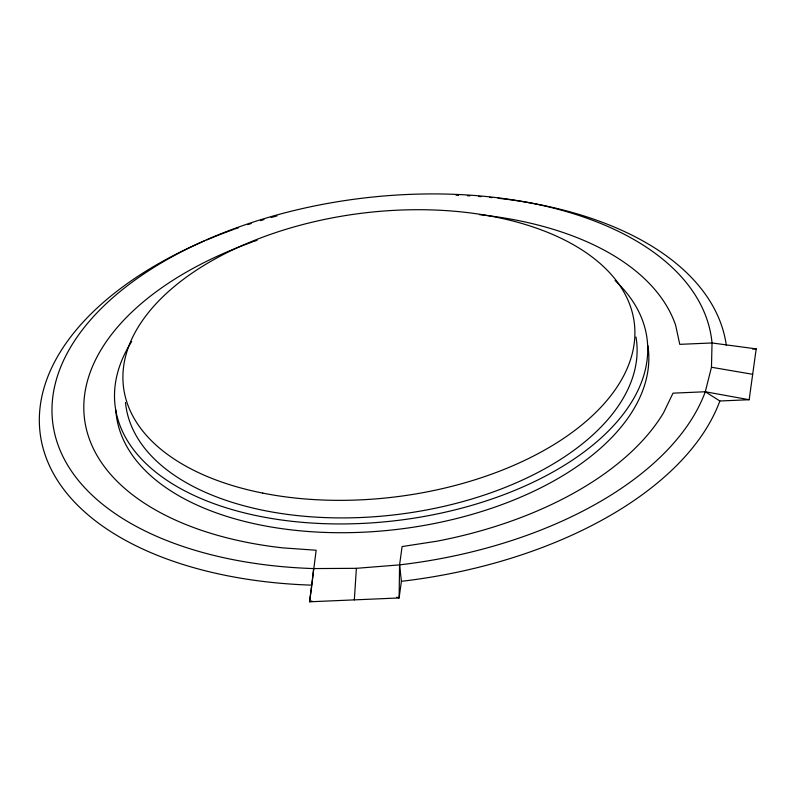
<?xml version="1.0" encoding="UTF-8"?>
<svg xmlns="http://www.w3.org/2000/svg" width="796" height="796" viewBox="0 0 796 796"><rect width="100%" height="100%" fill="white"/><g stroke="black" fill="none" stroke-linecap="round" stroke-linejoin="round"><path stroke-width="1.19" d="M479.431 214.651A300.072 166.493 -7.2 0 1 675.655 325.315L679.754 344.35L712.032 342.967L756.2 348.887L749.165 399.721L705.286 391.761L673.008 393.154L663.565 412.766A300.072 166.493 -7.2 0 1 436.666 541.24L402.109 546.553L399.572 564.871L399.104 597.955L309.574 601.796L316.161 550.245L282.66 547.857A300.072 166.493 -7.2 0 1 84.247 416.467A300.072 166.493 -7.2 0 1 252.541 241.904M711.475 367.245L712.032 342.967A332.061 184.244 -7.2 0 0 393.702 195.249A332.061 184.244 -7.2 0 0 54.427 387.363A332.061 184.244 -7.2 0 0 313.624 568.573L356.379 568.324L399.572 564.871A332.061 184.244 -7.2 0 0 705.286 391.761L711.475 367.245L752.688 374.309M354.339 599.876L356.379 568.324M313.624 568.573L311.873 585.15A345.902 191.926 -7.2 0 1 44.198 452.038A345.902 191.926 -7.2 0 1 204.632 240.83M311.704 586.344L309.574 601.796L311.853 600.97M399.572 564.871L401.403 581.309L399.104 597.955L396.726 597.229M752.538 349.046L756.2 348.887M401.403 581.309A345.902 191.926 -7.2 0 0 719.853 400.985L749.165 399.721M705.286 391.761L719.853 400.985M206.841 239.894A345.902 191.926 -7.2 0 1 234.034 229.308M235.188 228.9A345.902 191.926 -7.2 0 1 238.571 227.716M247.715 224.631A345.902 191.926 -7.2 0 1 251.168 223.507M260.481 220.611A345.902 191.926 -7.2 0 1 263.993 219.567M271.058 217.537A345.902 191.926 -7.2 0 1 276.978 215.905M456.068 195.229A345.902 191.926 -7.2 0 1 458.576 195.319M467.332 195.726A345.902 191.926 -7.2 0 1 469.829 195.866M478.525 196.453A345.902 191.926 -7.2 0 1 481.003 196.642M489.61 197.388A345.902 191.926 -7.2 0 1 492.047 197.627M498.127 198.264A345.902 191.926 -7.2 0 1 726.33 345.404M253.705 241.486A300.072 166.493 -7.2 0 1 257.128 240.292M647.874 345.544A268.073 148.733 -7.2 0 1 398.408 529.25A268.073 148.733 -7.2 0 1 115.798 409.98M636.004 337.026A257.406 142.822 -7.2 0 1 399.781 514.196A257.406 142.822 -7.2 0 1 125.479 402.388M615.049 280.5A268.073 148.733 -7.2 0 1 399.701 520.176A268.073 148.733 -7.2 0 1 131.678 341.504M262.72 493.102A257.406 142.822 -7.2 0 0 634.551 325.246A257.406 142.822 -7.2 0 0 239.437 246.74A257.406 142.822 -7.2 0 0 262.72 493.102"/></g></svg>
